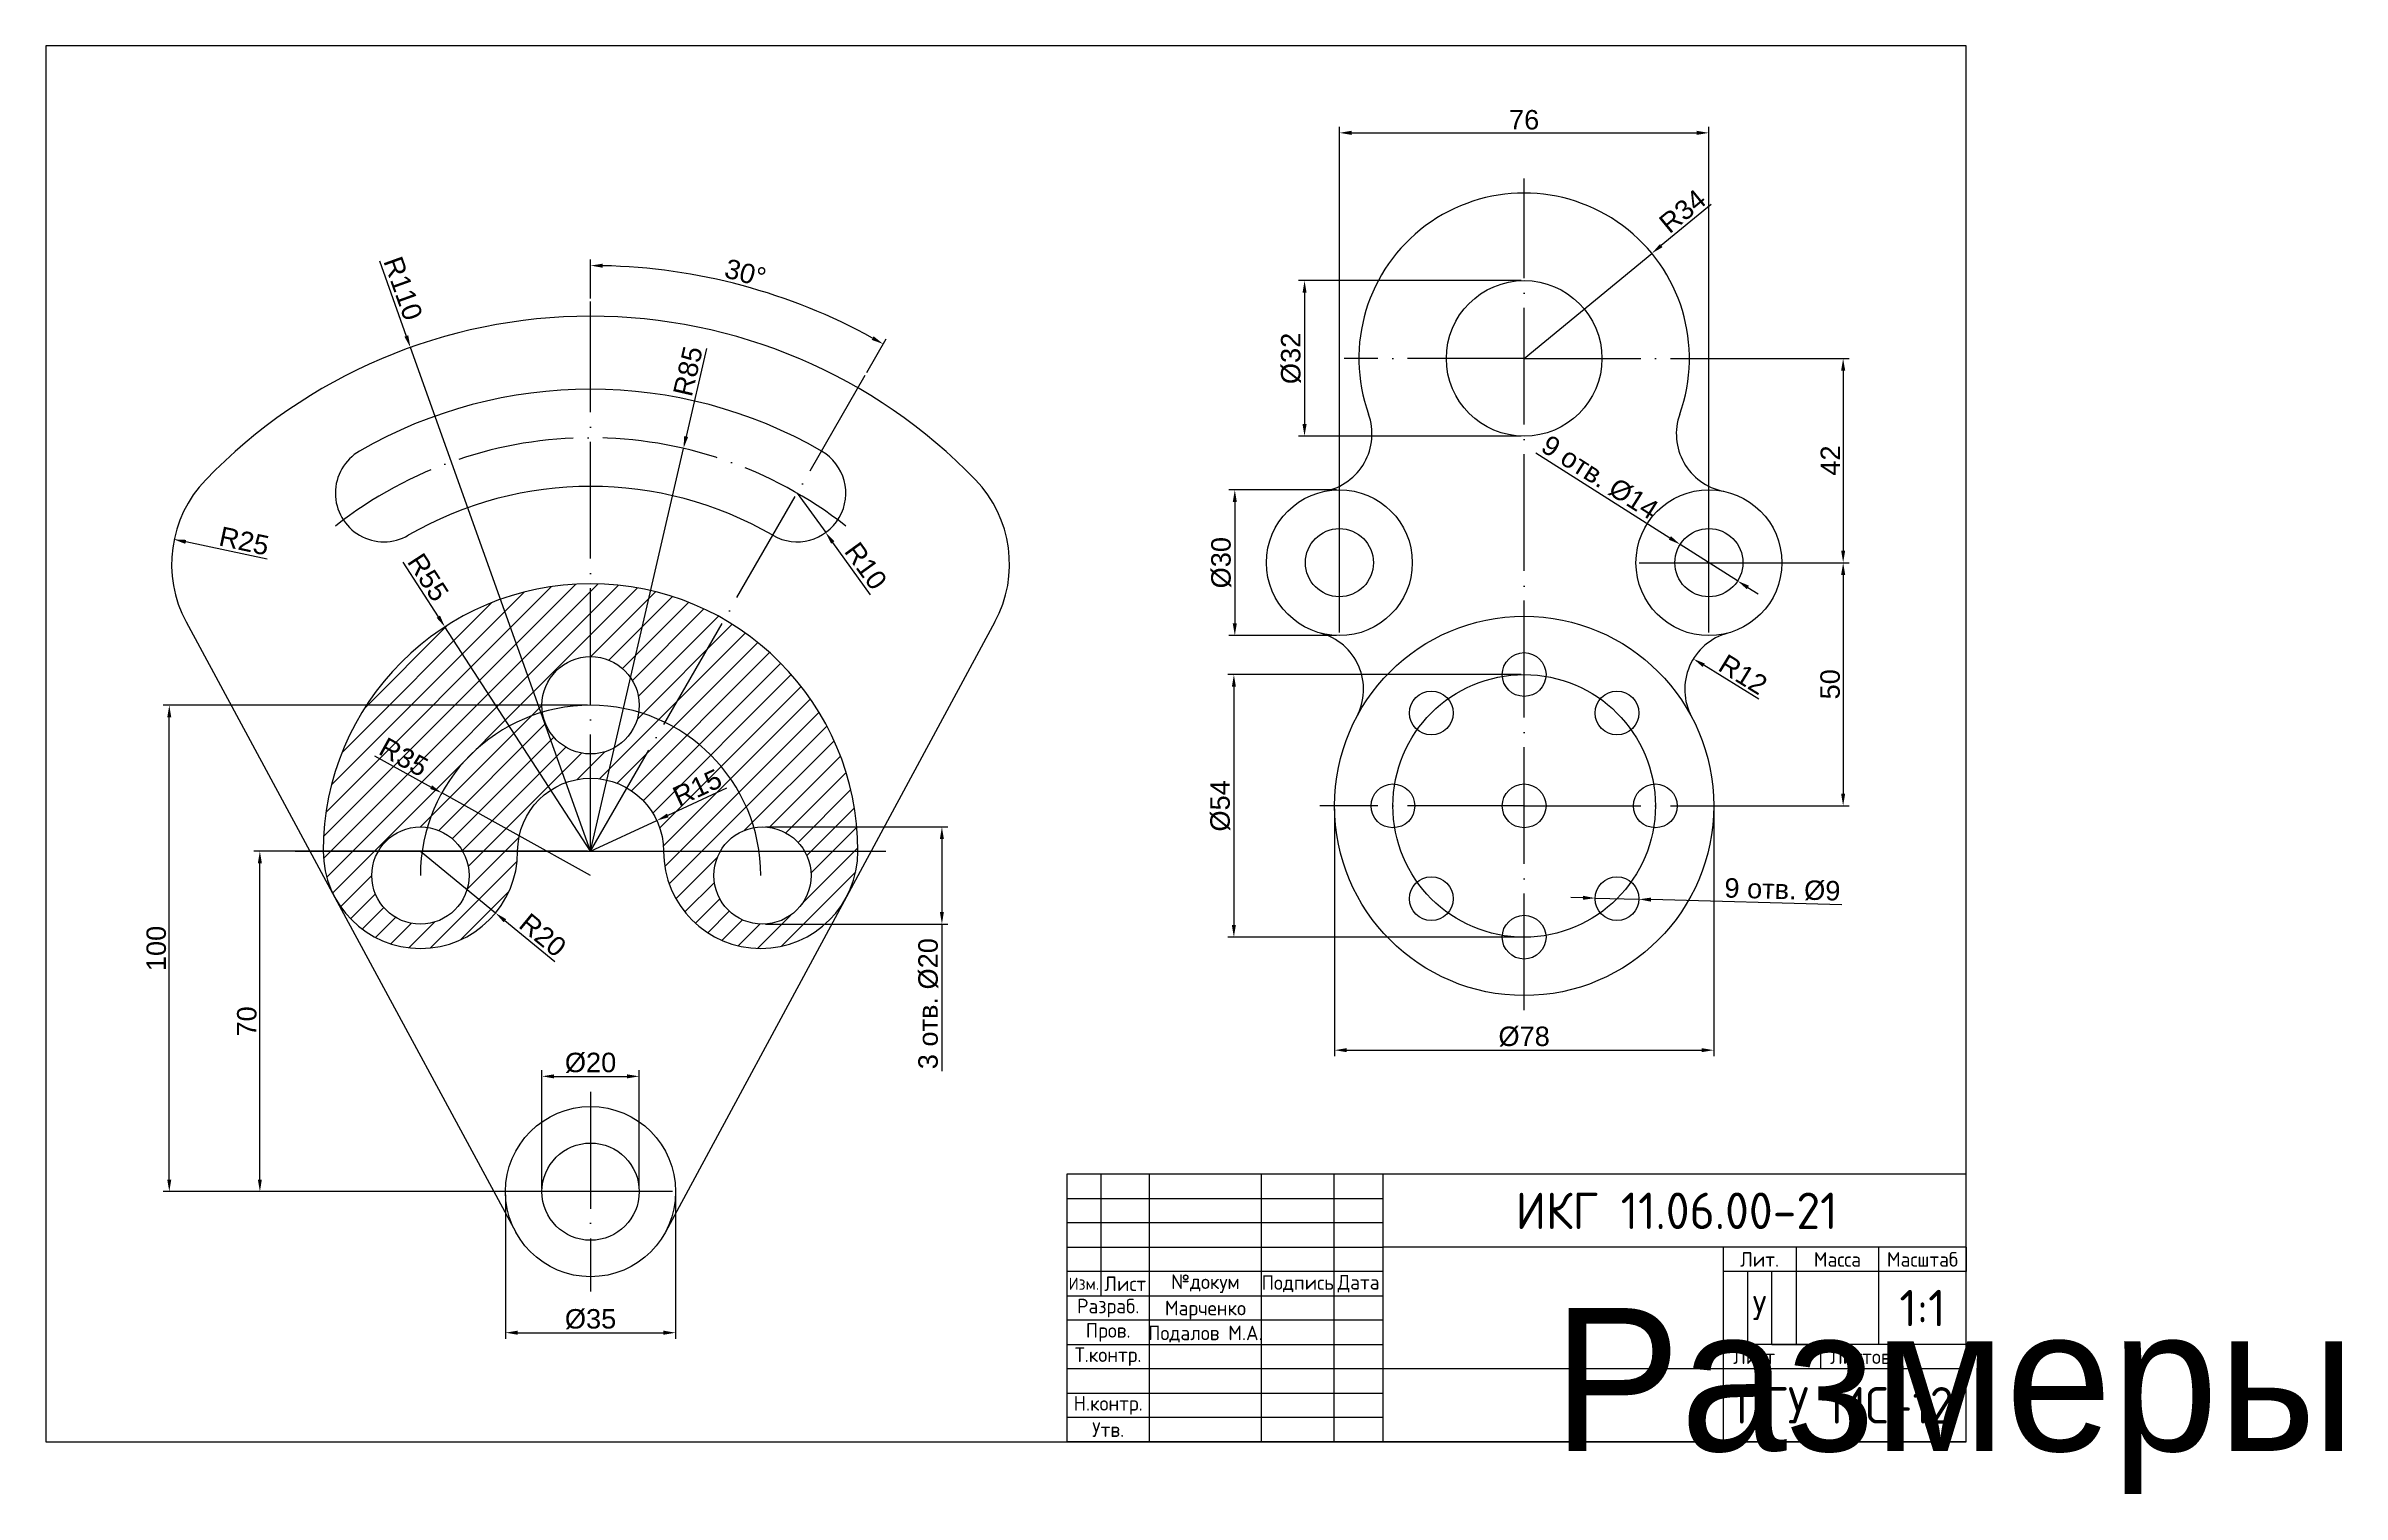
# Model space of a CAD drawing. Header units: millimetres. Extents: x 0 to 472, y -11 to 287.
import ezdxf
from ezdxf.enums import TextEntityAlignment as Align

# ---------------------------------------------------------------- set-up
doc = ezdxf.new("R2018")
doc.units = ezdxf.units.MM
doc.linetypes.add('ACAD_ISO04W100', pattern=[30, 24, -3, 0, -3])
for name, color, linetype, lineweight in [('Контур', 255, 'Continuous', 30), ('Оси', 10, 'ACAD_ISO04W100', 25), ('Штамп', 7, 'Continuous', 30)]:
    doc.layers.add(name, color=color, linetype=linetype, lineweight=lineweight)
for name, color, linetype in [('Размеры', 30, 'Continuous'), ('Рамка', 7, 'Continuous'), ('Штамп тонкие линии', 7, 'Continuous'), ('Штриховка и градиент', 7, 'Continuous')]:
    doc.layers.add(name, color=color, linetype=linetype)
doc.styles.add('GOST-2.304_Type-B', font='')
doc.styles.get("Standard").update_dxf_attribs({"font": 'arial.ttf'})
doc.styles.get('GOST-2.304_Type-B').set_extended_font_data('GOST Common')
doc.dimstyles.new('ISO-25', dxfattribs={"dimtxt": 2.5, "dimasz": 2.5, "dimexe": 1.25, "dimexo": 0.625, "dimtad": 1, "dimtxsty": 'Standard', "dimcen": 2.5, "dimadec": 0, "dimazin": 0, "dimtfac": 1, "dimtmove": 0, "dimatfit": 3, "dimfxl": 1, "dimarcsym": 0})

# ---------------------------------------------------------------- blocks, each defined once
blk = doc.blocks.new('*U1')
at = {"layer": 'Контур'}
blk.add_circle((0, 0), 4.5, dxfattribs=at)
blk = doc.blocks.new('*U2')
at = {"layer": 'Контур', "color": 0, "linetype": 'ByBlock', "lineweight": -2, "transparency": 16777216}
for p, rotation in [((327, 327), 270), ((307.91, 319.09), 314.9999999999999), ((346.09, 319.09), 225.0000000000001), ((354, 300), 180), ((307.91, 280.91), 45.00000000000001), ((346.09, 280.91), 135), ((327, 273), 90.00000000000001)]:
    blk.add_blockref('*U1', p, dxfattribs=dict(at, rotation=rotation))
blk.add_blockref('*U1', (300, 300), dxfattribs=at)
blk = doc.blocks.new('*D3')
at = {"layer": 'Defpoints', "color": 0, "transparency": 16777216}
for p in [(342.06, 269.13), (266.06, 165.75), (342.06, 165.75)]:
    blk.add_point(p, dxfattribs=at)
at = {"layer": 'Размеры', "color": 0, "lineweight": -2, "transparency": 16777216}
for p, q in [((266.06, 166.38), (266.06, 270.38)), ((342.06, 166.38), (342.06, 270.38)), ((268.56, 269.13), (339.56, 269.13))]:
    blk.add_line(p, q, dxfattribs=at)
at = {"layer": 'Размеры', "color": 0, "transparency": 16777216}
for points in [[(268.56, 269.55), (268.56, 268.71), (266.06, 269.13)], [(339.56, 269.55), (339.56, 268.71), (342.06, 269.13)]]:
    blk.add_solid(points, dxfattribs=at)
at = {"layer": 'Размеры', "color": 0, "transparency": 16777216, "insert": (304.06, 271.8), "char_height": 2.5, "width": 6.9401, "attachment_point": 5}
blk.add_mtext('{\\H1.6x;76}', dxfattribs=at)
blk = doc.blocks.new('*D7')
at = {"layer": 'Defpoints', "color": 0, "transparency": 16777216}
for p in [(304.06, 238.75), (258.89, 206.75), (304.06, 206.75)]:
    blk.add_point(p, dxfattribs=at)
at = {"layer": 'Размеры', "color": 0, "lineweight": -2, "transparency": 16777216}
for p, q in [((303.44, 238.75), (257.64, 238.75)), ((258.89, 236.25), (258.89, 209.25)), ((303.44, 206.75), (257.64, 206.75))]:
    blk.add_line(p, q, dxfattribs=at)
at = {"layer": 'Размеры', "color": 0, "transparency": 16777216}
for points in [[(258.48, 236.25), (259.31, 236.25), (258.89, 238.75)], [(258.48, 209.25), (259.31, 209.25), (258.89, 206.75)]]:
    blk.add_solid(points, dxfattribs=at)
at = {"layer": 'Размеры', "color": 0, "transparency": 16777216, "insert": (256.12, 222.75), "char_height": 2.5, "attachment_point": 5, "rotation": 90}
blk.add_mtext('{\\H1.6x;Ø32}', dxfattribs=at)
blk = doc.blocks.new('*D4')
at = {"layer": 'Defpoints', "color": 0, "transparency": 16777216}
for p in [(266.06, 195.75), (244.55, 165.75), (266.06, 165.75)]:
    blk.add_point(p, dxfattribs=at)
at = {"layer": 'Размеры', "color": 0, "lineweight": -2, "transparency": 16777216}
for p, q in [((265.44, 195.75), (243.3, 195.75)), ((244.55, 193.25), (244.55, 168.25)), ((265.44, 165.75), (243.3, 165.75))]:
    blk.add_line(p, q, dxfattribs=at)
at = {"layer": 'Размеры', "color": 0, "transparency": 16777216}
for points in [[(244.13, 193.25), (244.96, 193.25), (244.55, 195.75)], [(244.13, 168.25), (244.96, 168.25), (244.55, 165.75)]]:
    blk.add_solid(points, dxfattribs=at)
at = {"layer": 'Размеры', "color": 0, "transparency": 16777216, "insert": (241.77, 180.75), "char_height": 2.5, "attachment_point": 5, "rotation": 90}
blk.add_mtext('{\\H1.6x;Ø30}', dxfattribs=at)
blk = doc.blocks.new('*D8')
at = {"layer": 'Defpoints', "color": 0, "transparency": 16777216}
for p in [(304.06, 157.75), (244.36, 103.75), (304.06, 103.75)]:
    blk.add_point(p, dxfattribs=at)
at = {"layer": 'Размеры', "color": 0, "lineweight": -2, "transparency": 16777216}
for p, q in [((303.44, 157.75), (243.11, 157.75)), ((244.36, 155.25), (244.36, 106.25)), ((303.44, 103.75), (243.11, 103.75))]:
    blk.add_line(p, q, dxfattribs=at)
at = {"layer": 'Размеры', "color": 0, "transparency": 16777216}
for points in [[(243.94, 155.25), (244.77, 155.25), (244.36, 157.75)], [(243.94, 106.25), (244.77, 106.25), (244.36, 103.75)]]:
    blk.add_solid(points, dxfattribs=at)
at = {"layer": 'Размеры', "color": 0, "transparency": 16777216, "insert": (241.58, 130.75), "char_height": 2.5, "attachment_point": 5, "rotation": 90}
blk.add_mtext('{\\H1.6x;Ø54}', dxfattribs=at)
blk = doc.blocks.new('*D9')
at = {"layer": 'Defpoints', "color": 0, "transparency": 16777216}
for p in [(265.06, 130.75), (343.06, 130.75), (343.06, 80.52)]:
    blk.add_point(p, dxfattribs=at)
at = {"layer": 'Размеры', "color": 0, "lineweight": -2, "transparency": 16777216}
for p, q in [((265.06, 130.13), (265.06, 79.27)), ((343.06, 130.13), (343.06, 79.27)), ((267.56, 80.52), (340.56, 80.52))]:
    blk.add_line(p, q, dxfattribs=at)
at = {"layer": 'Размеры', "color": 0, "transparency": 16777216}
for points in [[(267.56, 80.94), (267.56, 80.11), (265.06, 80.52)], [(340.56, 80.94), (340.56, 80.11), (343.06, 80.52)]]:
    blk.add_solid(points, dxfattribs=at)
at = {"layer": 'Размеры', "color": 0, "transparency": 16777216, "insert": (304.06, 83.3), "char_height": 2.5, "attachment_point": 5}
blk.add_mtext('{\\H1.6x;Ø78}', dxfattribs=at)
blk = doc.blocks.new('*D5')
at = {"layer": 'Defpoints', "color": 0, "transparency": 16777216}
for p in [(338.06, 222.75), (338.06, 180.75), (369.68, 180.75)]:
    blk.add_point(p, dxfattribs=at)
at = {"layer": 'Размеры', "color": 0, "lineweight": -2, "transparency": 16777216}
for p, q in [((338.69, 222.75), (370.93, 222.75)), ((369.68, 220.25), (369.68, 183.25)), ((338.69, 180.75), (370.93, 180.75))]:
    blk.add_line(p, q, dxfattribs=at)
at = {"layer": 'Размеры', "color": 0, "transparency": 16777216}
for points in [[(369.27, 220.25), (370.1, 220.25), (369.68, 222.75)], [(369.27, 183.25), (370.1, 183.25), (369.68, 180.75)]]:
    blk.add_solid(points, dxfattribs=at)
at = {"layer": 'Размеры', "color": 0, "transparency": 16777216, "insert": (367.05, 201.75), "char_height": 2.5, "attachment_point": 5, "rotation": 90}
blk.add_mtext('{\\H1.6x;42}', dxfattribs=at)
blk = doc.blocks.new('*D10')
at = {"layer": 'Defpoints', "color": 0, "transparency": 16777216}
for p in [(327.06, 180.75), (342.06, 130.75), (369.68, 130.75)]:
    blk.add_point(p, dxfattribs=at)
at = {"layer": 'Размеры', "color": 0, "lineweight": -2, "transparency": 16777216}
for p, q in [((327.69, 180.75), (370.93, 180.75)), ((369.68, 178.25), (369.68, 133.25)), ((342.69, 130.75), (370.93, 130.75))]:
    blk.add_line(p, q, dxfattribs=at)
at = {"layer": 'Размеры', "color": 0, "transparency": 16777216}
for points in [[(369.27, 178.25), (370.1, 178.25), (369.68, 180.75)], [(369.27, 133.25), (370.1, 133.25), (369.68, 130.75)]]:
    blk.add_solid(points, dxfattribs=at)
at = {"layer": 'Размеры', "color": 0, "transparency": 16777216, "insert": (367.02, 155.75), "char_height": 2.5, "attachment_point": 5, "rotation": 90}
blk.add_mtext('{\\H1.6x;50}', dxfattribs=at)
blk = doc.blocks.new('*D6')
at = {"layer": 'Defpoints', "color": 0, "transparency": 16777216}
for p in [(330.32, 244.35), (304.06, 222.75)]:
    blk.add_point(p, dxfattribs=at)
at = {"layer": 'Размеры', "color": 0, "lineweight": -2, "transparency": 16777216}
for p, q in [((342.52, 254.39), (332.25, 245.94)), ((304.06, 222.75), (330.32, 244.35))]:
    blk.add_line(p, q, dxfattribs=at)
at = {"layer": 'Размеры', "color": 0, "transparency": 16777216}
blk.add_solid([(331.99, 246.26), (332.52, 245.62), (330.32, 244.35)], dxfattribs=at)
at = {"layer": 'Размеры', "color": 0, "transparency": 16777216, "insert": (336.65, 253.02), "char_height": 2.5, "attachment_point": 5, "rotation": 39.4447}
blk.add_mtext('{\\H1.6x;R34}', dxfattribs=at)
blk = doc.blocks.new('*D11')
at = {"layer": 'Defpoints', "color": 0, "transparency": 16777216}
for p in [(44.01, 121.43), (112.03, 121.43), (129.53, 51.43)]:
    blk.add_point(p, dxfattribs=at)
at = {"layer": 'Размеры', "color": 0, "lineweight": -2, "transparency": 16777216}
for p, q in [((111.41, 121.43), (42.76, 121.43)), ((44.01, 53.93), (44.01, 118.93)), ((128.91, 51.43), (42.76, 51.43))]:
    blk.add_line(p, q, dxfattribs=at)
at = {"layer": 'Размеры', "color": 0, "transparency": 16777216}
for points in [[(43.59, 118.93), (44.42, 118.93), (44.01, 121.43)], [(43.59, 53.93), (44.42, 53.93), (44.01, 51.43)]]:
    blk.add_solid(points, dxfattribs=at)
at = {"layer": 'Размеры', "color": 0, "transparency": 16777216, "insert": (41.34, 86.43), "char_height": 2.5, "attachment_point": 5, "rotation": 90}
blk.add_mtext('{\\H1.6x;70}', dxfattribs=at)
blk = doc.blocks.new('*D12')
at = {"layer": 'Defpoints', "color": 0, "transparency": 16777216}
for p in [(25.38, 151.43), (112.03, 151.43), (94.53, 51.43)]:
    blk.add_point(p, dxfattribs=at)
at = {"layer": 'Размеры', "color": 0, "lineweight": -2, "transparency": 16777216}
for p, q in [((111.41, 151.43), (24.13, 151.43)), ((25.38, 53.93), (25.38, 148.93)), ((93.91, 51.43), (24.13, 51.43))]:
    blk.add_line(p, q, dxfattribs=at)
at = {"layer": 'Размеры', "color": 0, "transparency": 16777216}
for points in [[(24.96, 148.93), (25.79, 148.93), (25.38, 151.43)], [(24.96, 53.93), (25.79, 53.93), (25.38, 51.43)]]:
    blk.add_solid(points, dxfattribs=at)
at = {"layer": 'Размеры', "color": 0, "transparency": 16777216, "insert": (22.71, 101.43), "char_height": 2.5, "attachment_point": 5, "rotation": 90}
blk.add_mtext('{\\H1.6x;100}', dxfattribs=at)
blk = doc.blocks.new('*D13')
at = {"layer": 'Defpoints', "color": 0, "transparency": 16777216}
for p in [(82.07, 167.55), (112.03, 121.43)]:
    blk.add_point(p, dxfattribs=at)
at = {"layer": 'Размеры', "color": 0, "lineweight": -2, "transparency": 16777216}
for p, q in [((73.44, 180.83), (80.71, 169.65)), ((112.03, 121.43), (82.07, 167.55))]:
    blk.add_line(p, q, dxfattribs=at)
at = {"layer": 'Размеры', "color": 0, "transparency": 16777216}
blk.add_solid([(81.06, 169.88), (80.36, 169.42), (82.07, 167.55)], dxfattribs=at)
at = {"layer": 'Размеры', "color": 0, "transparency": 16777216, "insert": (78.62, 177.74), "char_height": 2.5, "attachment_point": 5, "rotation": 303.0108}
blk.add_mtext('{\\H1.6x;R55}', dxfattribs=at)
blk = doc.blocks.new('*D14')
at = {"layer": 'Defpoints', "color": 0, "transparency": 16777216}
for p in [(122.03, 75.14), (102.03, 51.43), (122.03, 51.43)]:
    blk.add_point(p, dxfattribs=at)
at = {"layer": 'Размеры', "color": 0, "lineweight": -2, "transparency": 16777216}
for p, q in [((102.03, 52.06), (102.03, 76.39)), ((122.03, 52.06), (122.03, 76.39)), ((104.53, 75.14), (119.53, 75.14))]:
    blk.add_line(p, q, dxfattribs=at)
at = {"layer": 'Размеры', "color": 0, "transparency": 16777216}
for points in [[(104.53, 75.55), (104.53, 74.72), (102.03, 75.14)], [(119.53, 75.55), (119.53, 74.72), (122.03, 75.14)]]:
    blk.add_solid(points, dxfattribs=at)
at = {"layer": 'Размеры', "color": 0, "transparency": 16777216, "insert": (112.03, 77.92), "char_height": 2.5, "attachment_point": 5}
blk.add_mtext('{\\H1.6x;Ø20}', dxfattribs=at)
blk = doc.blocks.new('*D15')
at = {"layer": 'Defpoints', "color": 0, "transparency": 16777216}
for p in [(147.39, 126.43), (147.39, 106.43), (184.3, 106.43)]:
    blk.add_point(p, dxfattribs=at)
at = {"layer": 'Размеры', "color": 0, "lineweight": -2, "transparency": 16777216}
for p, q in [((148.02, 126.43), (185.55, 126.43)), ((184.3, 123.93), (184.3, 108.93)), ((148.02, 106.43), (185.55, 106.43)), ((184.3, 106.43), (184.3, 76.22))]:
    blk.add_line(p, q, dxfattribs=at)
at = {"layer": 'Размеры', "color": 0, "transparency": 16777216}
for points in [[(183.88, 123.93), (184.71, 123.93), (184.3, 126.43)], [(183.88, 108.93), (184.71, 108.93), (184.3, 106.43)]]:
    blk.add_solid(points, dxfattribs=at)
at = {"layer": 'Размеры', "color": 0, "transparency": 16777216, "insert": (181.52, 90.08), "char_height": 2.5, "attachment_point": 5, "rotation": 90}
blk.add_mtext('{\\H1.6x;3 отв. Ø20}', dxfattribs=at)
blk = doc.blocks.new('*D16')
at = {"layer": 'Defpoints', "color": 0, "transparency": 16777216}
for p in [(125.65, 127.73), (112.03, 121.43)]:
    blk.add_point(p, dxfattribs=at)
at = {"layer": 'Размеры', "color": 0, "lineweight": -2, "transparency": 16777216}
for p, q in [((140.02, 134.38), (127.91, 128.78)), ((112.03, 121.43), (125.65, 127.73))]:
    blk.add_line(p, q, dxfattribs=at)
at = {"layer": 'Размеры', "color": 0, "transparency": 16777216}
blk.add_solid([(127.74, 129.16), (128.09, 128.4), (125.65, 127.73)], dxfattribs=at)
at = {"layer": 'Размеры', "color": 0, "transparency": 16777216, "insert": (133.98, 134.53), "char_height": 2.5, "attachment_point": 5, "rotation": 24.8323}
blk.add_mtext('{\\H1.6x;R15}', dxfattribs=at)
blk = doc.blocks.new('*D17')
at = {"layer": 'Defpoints', "color": 0, "transparency": 16777216}
for p in [(154.53, 195.04), (160.39, 186.94)]:
    blk.add_point(p, dxfattribs=at)
at = {"layer": 'Размеры', "color": 0, "lineweight": -2, "transparency": 16777216}
for p, q in [((154.53, 195.04), (160.39, 186.94)), ((169.64, 174.14), (161.86, 184.91))]:
    blk.add_line(p, q, dxfattribs=at)
at = {"layer": 'Размеры', "color": 0, "transparency": 16777216}
blk.add_solid([(162.19, 185.16), (161.52, 184.67), (160.39, 186.94)], dxfattribs=at)
at = {"layer": 'Размеры', "color": 0, "transparency": 16777216, "insert": (168.64, 180.08), "char_height": 2.5, "attachment_point": 5, "rotation": 305.8621}
blk.add_mtext('{\\H1.6x;R10}', dxfattribs=at)
blk = doc.blocks.new('*D18')
at = {"layer": 'Defpoints', "color": 0, "transparency": 16777216}
for p in [(26.31, 185.55), (50.77, 180.35)]:
    blk.add_point(p, dxfattribs=at)
at = {"layer": 'Размеры', "color": 0, "lineweight": -2, "transparency": 16777216}
blk.add_line((45.52, 181.47), (28.76, 185.03), dxfattribs=at)
at = {"layer": 'Размеры', "color": 0, "transparency": 16777216}
blk.add_solid([(28.84, 185.44), (28.67, 184.62), (26.31, 185.55)], dxfattribs=at)
at = {"layer": 'Размеры', "color": 0, "transparency": 16777216, "insert": (40.77, 185.2), "char_height": 2.5, "attachment_point": 5, "rotation": 347.9873}
blk.add_mtext('{\\H1.6x;R25}', dxfattribs=at)
blk = doc.blocks.new('*D19')
at = {"layer": 'Defpoints', "color": 0, "transparency": 16777216}
for p in [(112.03, 234.43), (153.21, 234.58), (168.53, 219.29), (112.03, 121.43), (112.03, 121.43)]:
    blk.add_point(p, dxfattribs=at)
at = {"layer": 'Размеры', "color": 0, "lineweight": -2, "transparency": 16777216}
for p, q in [((112.03, 235.06), (112.03, 243.09)), ((168.85, 219.83), (172.86, 226.79))]:
    blk.add_line(p, q, dxfattribs=at)
blk.add_arc((112.03, 121.43), 120.41, 61.1896, 88.8104, dxfattribs=at)
at = {"layer": 'Размеры', "color": 0, "transparency": 16777216}
for points in [[(114.53, 241.4), (114.54, 242.23), (112.03, 241.84)], [(170.26, 227.3), (169.85, 226.57), (172.24, 225.71)]]:
    blk.add_solid(points, dxfattribs=at)
at = {"layer": 'Размеры', "color": 0, "transparency": 16777216, "insert": (143.89, 240.31), "char_height": 2.5, "width": 12.5797, "attachment_point": 5, "rotation": 345}
blk.add_mtext('{\\H1.6x;30°}', dxfattribs=at)
blk = doc.blocks.new('*D20')
at = {"layer": 'Defpoints', "color": 0, "transparency": 16777216}
for p in [(74.98, 225), (112.03, 121.43)]:
    blk.add_point(p, dxfattribs=at)
at = {"layer": 'Размеры', "color": 0, "lineweight": -2, "transparency": 16777216}
for p, q in [((68.61, 242.8), (74.13, 227.36)), ((112.03, 121.43), (74.98, 225))]:
    blk.add_line(p, q, dxfattribs=at)
at = {"layer": 'Размеры', "color": 0, "transparency": 16777216}
blk.add_solid([(74.53, 227.5), (73.74, 227.22), (74.98, 225)], dxfattribs=at)
at = {"layer": 'Размеры', "color": 0, "transparency": 16777216, "insert": (73.46, 237.15), "char_height": 2.5, "attachment_point": 5, "rotation": 289.6869}
blk.add_mtext('{\\H1.6x;R110}', dxfattribs=at)
blk = doc.blocks.new('*D21')
at = {"layer": 'Defpoints', "color": 0, "transparency": 16777216}
for p in [(77.03, 121.43), (92.48, 108.73)]:
    blk.add_point(p, dxfattribs=at)
at = {"layer": 'Размеры', "color": 0, "lineweight": -2, "transparency": 16777216}
for p, q in [((77.03, 121.43), (92.48, 108.73)), ((104.68, 98.69), (94.41, 107.14))]:
    blk.add_line(p, q, dxfattribs=at)
at = {"layer": 'Размеры', "color": 0, "transparency": 16777216}
blk.add_solid([(94.67, 107.46), (94.15, 106.82), (92.48, 108.73)], dxfattribs=at)
at = {"layer": 'Размеры', "color": 0, "transparency": 16777216, "insert": (102.2, 104.18), "char_height": 2.5, "attachment_point": 5, "rotation": 320.5609}
blk.add_mtext('{\\H1.6x;R20}', dxfattribs=at)
blk = doc.blocks.new('*D22')
at = {"layer": 'Defpoints', "color": 0, "transparency": 16777216}
for p in [(81.42, 133.4), (112.03, 116.43)]:
    blk.add_point(p, dxfattribs=at)
at = {"layer": 'Размеры', "color": 0, "lineweight": -2, "transparency": 16777216}
for p, q in [((67.57, 141.07), (79.23, 134.61)), ((112.03, 116.43), (81.42, 133.4))]:
    blk.add_line(p, q, dxfattribs=at)
at = {"layer": 'Размеры', "color": 0, "transparency": 16777216}
blk.add_solid([(79.43, 134.97), (79.03, 134.24), (81.42, 133.4)], dxfattribs=at)
at = {"layer": 'Размеры', "color": 0, "transparency": 16777216, "insert": (73.6, 140.78), "char_height": 2.5, "attachment_point": 5, "rotation": 331.0062}
blk.add_mtext('{\\H1.6x;R35}', dxfattribs=at)
blk = doc.blocks.new('*D23')
at = {"layer": 'Defpoints', "color": 0, "transparency": 16777216}
for p in [(131.14, 204.26), (112.03, 121.43)]:
    blk.add_point(p, dxfattribs=at)
at = {"layer": 'Размеры', "color": 0, "lineweight": -2, "transparency": 16777216}
for p, q in [((135.88, 224.8), (131.7, 206.69)), ((112.03, 121.43), (131.14, 204.26))]:
    blk.add_line(p, q, dxfattribs=at)
at = {"layer": 'Размеры', "color": 0, "transparency": 16777216}
blk.add_solid([(131.29, 206.79), (132.1, 206.6), (131.14, 204.26)], dxfattribs=at)
at = {"layer": 'Размеры', "color": 0, "transparency": 16777216, "insert": (132.06, 220.12), "char_height": 2.5, "attachment_point": 5, "rotation": 77.0119}
blk.add_mtext('{\\H1.6x;R85}', dxfattribs=at)
blk = doc.blocks.new('*D24')
at = {"layer": 'Defpoints', "color": 0, "transparency": 16777216}
for p in [(94.53, 51.43), (129.53, 51.43), (129.53, 22.43)]:
    blk.add_point(p, dxfattribs=at)
at = {"layer": 'Размеры', "color": 0, "lineweight": -2, "transparency": 16777216}
for p, q in [((94.53, 50.81), (94.53, 21.18)), ((129.53, 50.81), (129.53, 21.18)), ((97.03, 22.43), (127.03, 22.43))]:
    blk.add_line(p, q, dxfattribs=at)
at = {"layer": 'Размеры', "color": 0, "transparency": 16777216}
for points in [[(97.03, 22.85), (97.03, 22.01), (94.53, 22.43)], [(127.03, 22.85), (127.03, 22.01), (129.53, 22.43)]]:
    blk.add_solid(points, dxfattribs=at)
at = {"layer": 'Размеры', "color": 0, "transparency": 16777216, "insert": (112.03, 25.21), "char_height": 2.5, "attachment_point": 5}
blk.add_mtext('{\\H1.6x;Ø35}', dxfattribs=at)
blk = doc.blocks.new('*D25')
at = {"layer": 'Defpoints', "color": 0, "transparency": 16777216}
for p in [(338.88, 160.98), (349.1, 154.69)]:
    blk.add_point(p, dxfattribs=at)
at = {"layer": 'Размеры', "color": 0, "lineweight": -2, "transparency": 16777216}
blk.add_line((352.31, 152.71), (341.01, 159.67), dxfattribs=at)
at = {"layer": 'Размеры', "color": 0, "transparency": 16777216}
blk.add_solid([(341.23, 160.02), (340.79, 159.31), (338.88, 160.98)], dxfattribs=at)
at = {"layer": 'Размеры', "color": 0, "transparency": 16777216, "insert": (349.1, 157.78), "char_height": 2.5, "attachment_point": 5, "rotation": 328.3657}
blk.add_mtext('{\\H1.6x;R12}', dxfattribs=at)
blk = doc.blocks.new('*D26')
at = {"layer": 'Defpoints', "color": 0, "transparency": 16777216}
for p in [(336.15, 184.5), (347.98, 177)]:
    blk.add_point(p, dxfattribs=at)
at = {"layer": 'Размеры', "color": 0, "lineweight": -2, "transparency": 16777216}
for p, q in [((306.44, 203.35), (334.04, 185.84)), ((347.98, 177), (336.15, 184.5)), ((350.09, 175.66), (352.2, 174.33))]:
    blk.add_line(p, q, dxfattribs=at)
at = {"layer": 'Размеры', "color": 0, "transparency": 16777216}
for points in [[(334.27, 186.19), (333.82, 185.49), (336.15, 184.5)], [(350.31, 176.02), (349.86, 175.31), (347.98, 177)]]:
    blk.add_solid(points, dxfattribs=at)
at = {"layer": 'Размеры', "color": 0, "transparency": 16777216, "insert": (319.63, 198.27), "char_height": 2.5, "attachment_point": 5, "rotation": 327.6127}
blk.add_mtext('{\\H1.6x;9 отв. Ø14}', dxfattribs=at)
blk = doc.blocks.new('*D27')
at = {"layer": 'Defpoints', "color": 0, "transparency": 16777216}
for p in [(318.66, 111.78), (327.65, 111.54)]:
    blk.add_point(p, dxfattribs=at)
at = {"layer": 'Размеры', "color": 0, "lineweight": -2, "transparency": 16777216}
for p, q in [((316.16, 111.85), (313.66, 111.92)), ((318.66, 111.78), (327.65, 111.54)), ((369.42, 110.41), (330.15, 111.47))]:
    blk.add_line(p, q, dxfattribs=at)
at = {"layer": 'Размеры', "color": 0, "transparency": 16777216}
for points in [[(316.17, 112.27), (316.15, 111.43), (318.66, 111.78)], [(330.16, 111.89), (330.14, 111.06), (327.65, 111.54)]]:
    blk.add_solid(points, dxfattribs=at)
at = {"layer": 'Размеры', "color": 0, "transparency": 16777216, "insert": (357.19, 113.52), "char_height": 2.5, "attachment_point": 5, "rotation": 358.4563}
blk.add_mtext('{\\H1.6x;9 отв. Ø9}', dxfattribs=at)
blk = doc.blocks.new('Рамка А3')
at = {"layer": 'Контур'}
for p, q in [((395, 287), (0, 287)), ((0, 287), (0, 0)), ((395, 0), (395, 287)), ((395, 40), (395, 35)), ((0, 0), (395, 0)), ((395, 0), (210, 0))]:
    blk.add_line(p, q, dxfattribs=at)
at = {"layer": 'Штамп'}
for p, q in [((395, 55), (210, 55)), ((210, 55), (210, 0)), ((217, 55), (217, 30)), ((227, 0), (227, 55)), ((250, 55), (250, 0)), ((265, 0), (265, 55)), ((275, 55), (275, 0)), ((395, 0), (395, 55)), ((395, 40), (275, 40)), ((345, 40), (345, 0)), ((360, 40), (360, 20)), ((377, 20), (377, 40)), ((275, 35), (210, 35)), ((395, 35), (345, 35)), ((210, 30), (275, 30)), ((395, 20), (345, 20)), ((365, 20), (365, 15)), ((395, 15), (275, 15)), ((210, 0), (395, 0))]:
    blk.add_line(p, q, dxfattribs=at)
at = {"layer": 'Штамп тонкие линии'}
for p, q in [((210, 50), (275, 50)), ((275, 45), (210, 45)), ((210, 40), (275, 40)), ((350, 35), (350, 20)), ((355, 20), (355, 35)), ((275, 25), (210, 25)), ((250, 25), (250, 20)), ((275, 25), (275, 20)), ((210, 20), (275, 20)), ((355, 20), (365, 20)), ((395, 15), (395, 20)), ((395, 20), (395, 15)), ((275, 15), (210, 15)), ((210, 10), (275, 10)), ((275, 5), (210, 5))]:
    blk.add_line(p, q, dxfattribs=at)
at = {"layer": 'Штамп тонкие линии', "style": 'GOST-2.304_Type-B'}
for s, width, insert, char_height, attachment_point in [('Лит.', 15, (352.5, 37.5), 3, 5), ('Масса', 17, (368.5, 37.5), 3, 5), ('Масштаб', 18, (386, 37.5), 3, 5), ('Изм.', 7, (213.5, 32.5), 2.5, 5), ('Лист', 10, (222, 32.5), 3, 5), ('№докум', 23, (238.5, 32.5), 3, 5), ('Подпись', 15, (257.5, 32.5), 3, 5), ('Дата', 10, (270, 32.5), 3, 5), ('Разраб.', 17, (218.5, 27.5), 3, 5), ('Пров.', 17, (218.5, 22.5), 3, 5), ('Т.контр.', 17, (218.5, 17.5), 3, 5), ('Листов', 27.9989, (367, 17.5), 3, 4), ('Н.контр.', 17, (218.5, 7.5), 3, 5), ('Утв.', 17, (218.5, 2.5), 3, 5)]:
    blk.add_mtext_dynamic_manual_height_columns(s, width=width, gutter_width=12.5, heights=[0], dxfattribs=dict(at, insert=insert, char_height=char_height, attachment_point=attachment_point))
at = {"layer": 'Штамп тонкие линии', "insert": (347.07, 17.5), "char_height": 3, "width": 17.8537, "attachment_point": 4, "style": 'GOST-2.304_Type-B'}
blk.add_mtext('Лист', dxfattribs=at)
at = {"layer": 'Штамп тонкие линии', "style": 'GOST-2.304_Type-B'}
for tag, height, p in [('(4)', 7.5, (335.41, 47.5)), ('(1)', 3, (238.5, 27.5)), ('(3)', 3, (270, 27.5)), ('(6)', 3, (352.5, 27.5)), ('(7)', 7.5, (386, 27.5)), ('(2)', 3, (238.5, 22.39)), ('(8)', 7.5, (370, 7.5))]:
    blk.add_attdef(tag, text='', height=height, dxfattribs=at).set_placement(p, align=Align.MIDDLE_CENTER)
at = {"layer": 'Штамп тонкие линии', "lineweight": 30, "flags": 104}
blk.add_attdef('(5)', text='', height=7.5, dxfattribs=at).set_placement((310, 27.5), align=Align.MIDDLE_CENTER)

msp = doc.modelspace()

# ---------------------------------------------------------------- hatches: boundary and pattern name
at = {"layer": 'Штриховка и градиент'}
h = msp.add_hatch(dxfattribs=at)
h.set_pattern_fill('ANSI31', color=256, style=0)
h.set_pattern_definition([(45, (-466.5897, -282.512), (-2.245064, 2.245064), [])])
h.paths.add_polyline_path([(102.136, 150.003, -0.0358522), (102.033, 151.431, -0.4142136), (112.033, 161.431), (112.033, 176.431, 0.4142136), (57.033, 121.431), (68.373, 121.431, -0.3067482), (78.462, 126.329, -0.2546513)])
h.paths.add_polyline_path([(67.033, 116.431, -0.1316525), (68.373, 121.431), (57.033, 121.431, 1), (97.033, 121.431), (85.693, 121.431, -0.1316525), (87.033, 116.431, -1)])
h.paths.add_polyline_path([(112.033, 136.431), (112.033, 141.431, -0.3728247), (102.136, 150.003, 0.2546513), (78.462, 126.329, -0.2298885), (85.693, 121.431), (97.033, 121.431, -0.4142136)], flags=17)
h.paths.add_polyline_path([(127.323, 147.915), (119.533, 134.422, -0.2679492), (127.033, 121.431), (138.732, 121.431, -0.2207691), (145.621, 126.273, 0.2114823)])
h.paths.add_polyline_path([(127.323, 147.915, 0.0413771), (121.93, 150.003, -0.3728247), (112.033, 141.431), (112.033, 136.431, -0.1316525), (119.533, 134.422)])
h.paths.add_polyline_path([(139.533, 169.063, 0.1316525), (112.033, 176.431), (112.033, 161.431, -0.4142136), (122.033, 151.431, -0.0358522), (121.93, 150.003, -0.0413771), (127.323, 147.915)])
h.paths.add_polyline_path([(139.533, 169.063), (127.323, 147.915, -0.2114823), (145.621, 126.273, -0.3162691), (156.052, 121.431), (167.033, 121.431, 0.2679492)])
h.paths.add_polyline_path([(167.033, 121.431), (156.052, 121.431, -0.1316525), (157.392, 116.431, -1), (137.392, 116.431, -0.1316525), (138.732, 121.431), (127.033, 121.431, 1)])

# ---------------------------------------------------------------- linework, layer by layer
at = {"layer": 'Контур'}
for p, q in [((304.064, 222.753), (304.064, 222.753)), ((28.857, 168.566), (59.434, 111.93)), ((195.209, 168.566), (164.7, 112.058)), ((59.434, 111.93), (96.639, 43.109)), ((164.7, 112.058), (127.428, 43.109))]:
    msp.add_line(p, q, dxfattribs=at)
msp.add_lwpolyline([(97.033, 121.431, -1), (127.033, 121.431, 1), (167.033, 121.431, 1), (57.033, 121.431, 1), (97.033, 121.431, -1)], format="xyb", dxfattribs=at)
for centre, radius in [((304.064, 222.753), 16), ((266.064, 180.753), 15), ((342.064, 180.753), 15), ((266.064, 180.753), 7), ((342.064, 180.753), 7), ((304.064, 130.753), 39), ((112.033, 151.431), 10), ((304.064, 130.753), 27), ((304.064, 130.753), 4.5), ((77.033, 116.431), 10), ((147.392, 116.431), 10), ((112.033, 51.431), 17.5), ((112.033, 51.431), 10)]:
    msp.add_circle(centre, radius, dxfattribs=at)
for centre, radius, start, end in [((304.064, 222.753), 34, 340.27476, 199.72524), ((112.033, 121.431), 110, 43.96789, 136.03218), ((112.033, 121.431), 95, 60, 120), ((260.763, 207.227), 12, 281.32221, 19.72524), ((347.365, 207.227), 12, 160.27476, 258.67779), ((69.533, 195.043), 10, 120, 300), ((154.533, 195.043), 10, 240, 60), ((50.856, 180.443), 25, 136.03218, 208.36372), ((112.033, 121.431), 75, 60, 120), ((173.21, 180.443), 25, 331.63591, 43.96789), ((259.028, 154.686), 12, 332.01302, 74.89529), ((349.1, 154.686), 12, 105.10471, 207.98698), ((112.033, 116.431), 35, 0, 180)]:
    msp.add_arc(centre, radius, start, end, dxfattribs=at)
at = {"layer": 'Оси'}
for p, q in [((304.064, 88.753), (304.064, 259.753)), ((112.033, 121.431), (112.033, 234.431)), ((304.064, 222.753), (267.064, 222.753)), ((304.064, 222.753), (341.064, 222.753)), ((112.033, 121.431), (168.533, 219.292)), ((304.064, 130.753), (262.064, 130.753)), ((304.064, 130.753), (346.064, 130.753)), ((112.033, 71.931), (112.033, 30.931))]:
    msp.add_line(p, q, dxfattribs=at)
msp.add_arc((112.033, 121.431), 85, 51.85549, 128.14451, dxfattribs=at)
at = {"layer": 'Размеры'}
msp.add_line((51.281, 121.431), (172.785, 121.431), dxfattribs=at)

# ---------------------------------------------------------------- block references
at = {"layer": 'Контур'}
msp.add_blockref('*U2', (-22.936, -169.247), dxfattribs=at)
at = {"layer": 'Рамка'}
ref = msp.add_blockref('Рамка А3', (0, 0), dxfattribs=at)
ref.add_attrib('(8)', 'ГГУ МС-12', dxfattribs={"layer": 'Штамп тонкие линии', "height": 7.5, "style": 'GOST-2.304_Type-B'}).set_placement((370, 7.5), align=Align.MIDDLE_CENTER)
ref.add_attrib('(7)', '1:1', dxfattribs={"layer": 'Штамп тонкие линии', "height": 7.5, "style": 'GOST-2.304_Type-B'}).set_placement((386, 27.5), align=Align.MIDDLE_CENTER)
ref.add_attrib('(6)', 'У', dxfattribs={"layer": 'Штамп тонкие линии', "height": 5, "style": 'GOST-2.304_Type-B'}).set_placement((352.5, 27.5), align=Align.MIDDLE_CENTER)
lines = msp.add_mtext('Размеры', dxfattribs={"layer": 'Штамп тонкие линии', "insert": (310, 27.5), "char_height": 29.3828, "attachment_point": 1})
ref.add_attrib('(5)', '', (310, 27.5), dxfattribs={"flags": 104}).embed_mtext(lines)
ref.add_attrib('(2)', 'Подалов М.А.', dxfattribs={"layer": 'Штамп тонкие линии', "height": 3, "style": 'GOST-2.304_Type-B'}).set_placement((238.5, 22.386), align=Align.MIDDLE_CENTER)
ref.add_attrib('(1)', 'Марченко', dxfattribs={"layer": 'Штамп тонкие линии', "height": 3, "style": 'GOST-2.304_Type-B'}).set_placement((238.5, 27.5), align=Align.MIDDLE_CENTER)
ref.add_attrib('(4)', 'ИКГ 11.06.00-21', dxfattribs={"layer": 'Штамп тонкие линии', "height": 7.5, "style": 'GOST-2.304_Type-B'}).set_placement((335.412, 47.5), align=Align.MIDDLE_CENTER)

# ---------------------------------------------------------------- dimensions: what is measured, and where the dimension line sits
at = {"layer": 'Размеры'}
for base, p1, p2, text, picture, middle in [((342.064, 269.129), (266.064, 165.753), (342.064, 165.753), '{\\H1.6x;<>}', '*D3', (304.064, 271.796)), ((343.064, 80.523), (265.064, 130.753), (343.064, 130.753), '{\\H1.6x;Ø78}', '*D9', (304.064, 83.302)), ((122.033, 75.136), (102.033, 51.431), (122.033, 51.431), '{\\H1.6x;Ø20}', '*D14', (112.033, 77.915)), ((129.533, 22.429), (94.533, 51.431), (129.533, 51.431), '{\\H1.6x;Ø35}', '*D24', (112.033, 25.208))]:
    dim = msp.add_linear_dim(base=base, p1=p1, p2=p2, text=text, dimstyle='ISO-25', dxfattribs=at)
    dim.commit()
    dim.dimension.update_dxf_attribs({"geometry": picture, "text_midpoint": middle})
for center, mpoint, picture, middle in [((304.064, 222.753), (330.32, 244.354), '*D6', (336.653, 253.02)), ((112.033, 121.431), (74.976, 225.002), '*D20', (73.462, 237.153)), ((154.533, 195.043), (160.391, 186.939), '*D17', (168.644, 180.076)), ((112.033, 121.431), (82.069, 167.553), '*D13', (78.623, 177.738)), ((112.033, 116.431), (81.419, 133.396), '*D22', (73.6, 140.781)), ((112.033, 121.431), (125.646, 127.731), '*D16', (133.982, 134.527)), ((77.033, 121.431), (92.479, 108.726), '*D21', (102.203, 104.181))]:
    dim = msp.add_radius_dim(center=center, mpoint=mpoint, text='{\\H1.6x;<>}', dimstyle='ISO-25', dxfattribs=at)
    dim.commit()
    dim.dimension.update_dxf_attribs({"geometry": picture, "text_midpoint": middle})
dim = msp.add_angular_dim_2l(base=(153.215, 234.577), line1=((112.033, 121.431), (168.533, 219.292)), line2=((112.033, 121.431), (112.033, 234.431)), text='{\\H1.6x;<>}', dimstyle='ISO-25', dxfattribs=at)
dim.commit()
dim.dimension.update_dxf_attribs({"geometry": '*D19', "text_midpoint": (143.887, 240.313)})
for base, p1, p2, text, picture, middle in [((258.894, 206.753), (304.064, 238.753), (304.064, 206.753), '{\\H1.6x;Ø32}', '*D7', (256.115, 222.753)), ((369.683, 180.753), (338.064, 222.753), (338.064, 180.753), '{\\H1.6x;<>}', '*D5', (367.05, 201.753)), ((244.548, 165.753), (266.064, 195.753), (266.064, 165.753), '{\\H1.6x;Ø30}', '*D4', (241.769, 180.753)), ((369.683, 130.753), (327.064, 180.753), (342.064, 130.753), '{\\H1.6x;<>}', '*D10', (367.015, 155.753)), ((244.356, 103.753), (304.064, 157.753), (304.064, 103.753), '{\\H1.6x;Ø54}', '*D8', (241.577, 130.753)), ((25.376, 151.431), (94.533, 51.431), (112.033, 151.431), '{\\H1.6x;<>}', '*D12', (22.709, 101.431)), ((184.296, 106.431), (147.392, 126.431), (147.392, 106.431), '{\\H1.6x;3 отв. Ø20}', '*D15', (181.517, 90.076)), ((44.006, 121.431), (129.533, 51.431), (112.033, 121.431), '{\\H1.6x;<>}', '*D11', (41.338, 86.431))]:
    dim = msp.add_linear_dim(base=base, p1=p1, p2=p2, angle=90, text=text, dimstyle='ISO-25', dxfattribs=at)
    dim.commit()
    dim.dimension.update_dxf_attribs({"geometry": picture, "text_midpoint": middle})
for center, mpoint, picture, middle in [((112.033, 121.431), (131.137, 204.257), '*D23', (134.658, 219.522)), ((50.765, 180.349), (26.313, 185.552), '*D18', (40.216, 182.593)), ((349.1, 154.686), (338.883, 160.98), '*D25', (347.724, 155.534))]:
    dim = msp.add_radius_dim(center=center, mpoint=mpoint, text='{\\H1.6x;<>}', dimstyle='ISO-25', dxfattribs=at)
    dim.commit()
    dim.dimension.update_dxf_attribs({"geometry": picture, "text_midpoint": middle, "dimtype": 164})
for p1, p2, text, picture, middle in [((347.975, 177.003), (336.153, 184.502), '{\\H1.6x;9 отв. Ø14}', '*D26', (318.141, 195.927)), ((318.658, 111.782), (327.654, 111.54), '{\\H1.6x;9 отв. Ø9}', '*D27', (357.115, 110.746))]:
    dim = msp.add_diameter_dim_2p(p1=p1, p2=p2, text=text, dimstyle='ISO-25', dxfattribs=at)
    dim.commit()
    dim.dimension.update_dxf_attribs({"geometry": picture, "text_midpoint": middle, "dimtype": 163})

doc.saveas('drawing.dxf')
